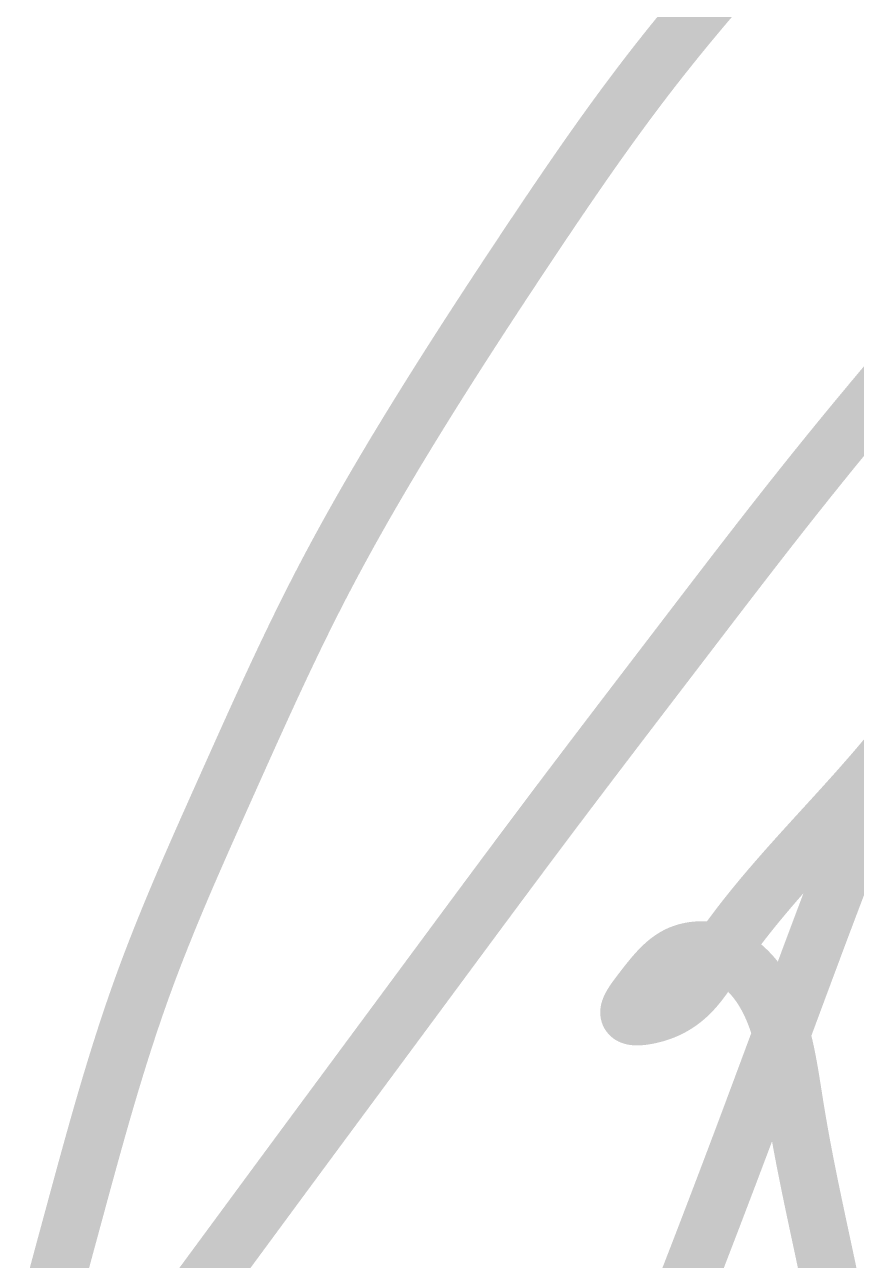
# Model space of a CAD drawing. Header units: inches. Extents: x 541671 to 837720, y 76128 to 1008472.
# Drawn here: x 823749 to 825398, y 758651 to 761099 of the extents above; entities that cross this region are included whole.
import ezdxf
from ezdxf.enums import TextEntityAlignment as Align

# ---------------------------------------------------------------- set-up
doc = ezdxf.new("R2010")
doc.units = ezdxf.units.IN
doc.header["$MEASUREMENT"] = 0
doc.layers.get('0').update_dxf_attribs({"lineweight": 18})
for name, color, linetype, lineweight in [('2110 dim 0.13', 149, 'Continuous', 13), ('ISO', 153, 'Continuous', 15), ('LC Net thay', 7, 'Continuous', 25), ('LC Text1', 3, 'Continuous', 20)]:
    doc.layers.add(name, color=color, linetype=linetype, lineweight=lineweight)
doc.styles.add('Khungten', font='VHAVAN_2.TTF', dxfattribs={"width": 0.8, "height": 5000})
doc.styles.add('Title', font='VHAVAN_2.TTF', dxfattribs={"width": 0.8})

# ---------------------------------------------------------------- blocks, each defined once
blk = doc.blocks.new('chukyLong')
at = {"layer": 'ISO', "ltscale": 2, "const_width": 50}
for points in [[(-25031.74095532195, -150675.5702290015), (-25033.45462619452, -150667.1986016926), (-25035.18171336391, -150658.8822869929), (-25036.91911697553, -150650.6133464029), (-25038.66373717481, -150642.3838414232), (-25042.16222791809, -150626.0113842972), (-25045.65238675712, -150609.7014076194), (-25049.10941485533, -150593.3904033943), (-25050.81775524018, -150585.2146697029), (-25052.50851337609, -150577.0148636264), (-25054.1785894085, -150568.7830466654), (-25055.82488348283, -150560.5112803204), (-25057.4442957445, -150552.191626092), (-25059.03372633893, -150543.8161454807), (-25060.59007541156, -150535.3768999872), (-25062.1102431078, -150526.8659511119), (-25063.59112957308, -150518.2753603556), (-25064.31587363956, -150513.9477184909), (-25065.27057849955, -150508.10743464), (-25066.42751981893, -150500.8279862507), (-25067.81925881315, -150491.9945009786), (-25069.25282177362, -150483.1359414259), (-25070.00029103181, -150478.7095235026), (-25070.77622083029, -150474.2915546591), (-25071.5866126853, -150469.8869407787), (-25072.43746811308, -150465.5005877446), (-25073.33478862988, -150461.1374014402), (-25074.28457575193, -150456.8022877488), (-25075.29283099548, -150452.5001525536), (-25076.36555587677, -150448.2359017381), (-25077.50875191204, -150444.0144411854), (-25078.72842061752, -150439.840676779), (-25079.36880769542, -150437.7732137191), (-25080.03056350947, -150435.719514402), (-25080.7144382492, -150433.6801920632), (-25081.42118210413, -150431.6558599379), (-25082.1515452638, -150429.6471312616), (-25082.90627791773, -150427.6546192698), (-25083.68613025546, -150425.6789371978), (-25084.49185246652, -150423.7206982812), (-25085.32419474043, -150421.7805157551), (-25086.18390726674, -150419.8590028553), (-25087.07174023496, -150417.9567728168), (-25087.98844383463, -150416.0744388753), (-25088.93476825528, -150414.2126142662), (-25089.91146368644, -150412.3719122248), (-25090.91928031763, -150410.5529459865), (-25091.95896833839, -150408.7563287868), (-25093.03127793825, -150406.9826738611), (-25094.13695930675, -150405.2325944447), (-25095.27676263339, -150403.5067037733), (-25096.45143810773, -150401.8056150819), (-25097.66173591929, -150400.1299416063), (-25098.9084062576, -150398.4802965817), (-25100.19219931219, -150396.8572932435), (-25101.51386527259, -150395.2615448273), (-25102.87415432833, -150393.6936645683), (-25104.27381666894, -150392.154265702), (-25105.71360248396, -150390.6439614638), (-25107.19426196289, -150389.1633650891), (-25109.08767261744, -150387.3700609349), (-25110.2811315958, -150386.2940776949), (-25111.88810221162, -150384.9100363191), (-25113.5372393221, -150383.5660573502), (-25115.22832288006, -150382.2672427531), (-25116.96113283832, -150381.0186944925), (-25118.73544914972, -150379.8255145332), (-25120.55105176707, -150378.6928048403), (-25122.40772064322, -150377.6256673785), (-25124.30523573099, -150376.6292041126), (-25126.24337698319, -150375.7085170075), (-25128.22192435267, -150374.868708028), (-25130.24065779224, -150374.114879139), (-25131.26502552357, -150373.7718015924), (-25132.28573473046, -150373.4561684431), (-25133.34345856349, -150373.1563669366), (-25134.39649311066, -150372.8844547175), (-25136.52539939504, -150372.4114612915), (-25138.67815105908, -150372.031695155), (-25140.84682305435, -150371.7436994367), (-25143.02349033242, -150371.5460172647), (-25145.20022784486, -150371.4371917674), (-25147.36911054322, -150371.4157660732), (-25149.52221337908, -150371.4802833105), (-25151.651611304, -150371.6292866076), (-25153.74937926956, -150371.8613190927), (-25155.8075922273, -150372.1749238944), (-25158.7972396228, -150372.7936021339), (-25159.77390213628, -150373.0410367548), (-25161.67229522573, -150373.5909712775), (-25163.51707789395, -150374.2176273062), (-25165.31206358955, -150374.9201977201), (-25167.06106576117, -150375.6978753982), (-25168.7678978574, -150376.5498532198), (-25170.43637332688, -150377.4753240639), (-25172.07030561821, -150378.4734808097), (-25173.67350818003, -150379.5435163363), (-25175.24979446095, -150380.6846235229), (-25176.80297790959, -150381.8959952487), (-25178.33687197456, -150383.1768243926), (-25179.85529010448, -150384.526303834), (-25181.36204574799, -150385.9436264519), (-25182.86095235369, -150387.4279851254), (-25184.35582337019, -150388.9785727337), (-25185.85047224613, -150390.594582156), (-25187.34871243012, -150392.2752062713), (-25188.85435737078, -150394.0196379588), (-25190.37122051673, -150395.8270700977), (-25191.90311531657, -150397.6966955671), (-25193.45385521896, -150399.6277072461), (-25195.02725367248, -150401.6192980138), (-25196.62712412576, -150403.6706607495), (-25198.25728002742, -150405.7809883321), (-25199.8906666046, -150407.909163791), (-25201.61407275721, -150410.1696820152), (-25203.29262460307, -150412.4138745337), (-25204.9062956917, -150414.6492713558), (-25205.67289638465, -150415.7534276909), (-25206.40419140744, -150416.843092674), (-25207.09381893309, -150417.9141688292), (-25207.73541713465, -150418.9625586805), (-25208.32262418517, -150419.9841647519), (-25208.84907825769, -150420.9748895676), (-25209.30841752526, -150421.9306356515), (-25209.69428016093, -150422.8473055277), (-25210.00030433772, -150423.7208017203), (-25210.12138893312, -150424.140079224), (-25210.22012822871, -150424.5470267532), (-25210.29572699609, -150424.9411321236), (-25210.34739000691, -150425.3218831505), (-25210.3743220328, -150425.6887676496), (-25210.3757278454, -150426.0412734363), (-25210.35081221631, -150426.3788883261), (-25210.29877991718, -150426.7011001346), (-25210.21883571965, -150427.0073966771), (-25210.11018439534, -150427.2972657694), (-25209.97203071588, -150427.5701952267), (-25209.83264604996, -150427.7859267014), (-25209.60449700894, -150428.0634151617), (-25209.37558280538, -150428.2836998219), (-25209.11781614474, -150428.4868936513), (-25208.83217511315, -150428.6733628535), (-25208.51963779673, -150428.843473632), (-25208.18118228161, -150428.9975921903), (-25207.81778665395, -150429.1360847318), (-25207.43042899985, -150429.2593174602), (-25207.02008740544, -150429.3676565789), (-25206.58773995687, -150429.4614682914), (-25205.66093984175, -150429.6069743118), (-25204.65785334351, -150429.6987651496), (-25203.58630515122, -150429.7397704329), (-25202.45411995391, -150429.7329197897), (-25201.26912244064, -150429.6811428482), (-25200.03913730044, -150429.5873692362), (-25198.77198922237, -150429.454528582), (-25197.47550289548, -150429.2855505137), (-25196.1575030088, -150429.0833646592), (-25194.82581425139, -150428.8509006467), (-25192.15266888054, -150428.3068566599), (-25190.8268616452, -150428.0011359417), (-25189.94868715923, -150427.7859267014), (-25188.23268972225, -150427.3358946041), (-25186.96913880644, -150426.9786888701), (-25185.72760639654, -150426.6054759897), (-25184.50773659398, -150426.2165096877), (-25183.30917350017, -150425.8120436886), (-25182.13156121656, -150425.3923317173), (-25180.97454384456, -150424.9576274985), (-25179.83776548559, -150424.5081847569), (-25177.62350221247, -150423.5660986039), (-25175.48592420862, -150422.5681030563), (-25173.42218428542, -150421.5162279116), (-25171.42943525429, -150420.4125029676), (-25169.50482992663, -150419.2589580221), (-25167.64552111384, -150418.0576228726), (-25165.84866162733, -150416.8105273169), (-25164.1114042785, -150415.5197011528), (-25162.43090187875, -150414.1871741779), (-25160.80430723949, -150412.8149761899), (-25159.22877317213, -150411.4051369867), (-25157.70145248806, -150409.9596863658), (-25156.21949799869, -150408.480654125), (-25154.78006251542, -150406.970070062), (-25153.38029884966, -150405.4299639745), (-25152.01735981282, -150403.8623656602), (-25150.68839821628, -150402.2693049168), (-25149.39056687148, -150400.6528115422), (-25148.12101858978, -150399.0149153338), (-25146.87690618262, -150397.3576460895), (-25145.65538246139, -150395.6830336071), (-25144.4536002375, -150393.993107684), (-25142.09787152732, -150390.5754347073), (-25139.78694254333, -150387.1208655411), (-25137.49803577676, -150383.645638567), (-25134.27399853093, -150378.7566989162), (-25132.89600808344, -150376.6975776265), (-25130.55168347302, -150373.2470595743), (-25128.17606348304, -150369.8140799188), (-25125.77007555616, -150366.3980937632), (-25123.33464713503, -150362.9985562103), (-25120.87070566231, -150359.6149223632), (-25118.37917858064, -150356.2466473249), (-25115.86099333268, -150352.8931861983), (-25113.31707736107, -150349.5539940866), (-25110.74835810848, -150346.2285260926), (-25108.15576301754, -150342.9162373194), (-25105.54021953091, -150339.61658287), (-25102.90265509125, -150336.3290178473), (-25097.56517312339, -150329.7879764941), (-25092.1507366552, -150323.2887540839), (-25086.66676522787, -150316.8269914407), (-25081.12067838262, -150310.3983293884), (-25075.51989566066, -150303.9984087509), (-25069.87183660318, -150297.6228703523), (-25064.1839207514, -150291.2673550164), (-25058.46356764654, -150284.9275035674), (-25046.95522784237, -150272.2773556255), (-25035.40617352035, -150259.6375531183), (-25023.87576101013, -150246.9732226374), (-25018.13609428748, -150240.6209614668), (-25012.4233466414, -150234.2494907747), (-25006.74493761312, -150227.8544513851), (-24999.06380456115, -150219.0804820504), (-24995.5203997238, -150214.9764791293), (-24989.98287701207, -150208.4885828762), (-24984.49352721739, -150201.9692261922)], [(-25135.9770426324, -149536.9865273303), (-25141.49055993165, -149543.4392102752), (-25146.97475146689, -149549.9156414093), (-25152.42891281979, -149556.4162372147), (-25157.852339572, -149562.9414141731), (-25163.2443273052, -149569.4915887663), (-25168.60417160107, -149576.0671774762), (-25173.93116804125, -149582.6685967848), (-25179.22461220742, -149589.2962631739), (-25184.48379968126, -149595.9505931252), (-25189.70802604442, -149602.6320031207), (-25195.40394674794, -149610.0009530595), (-25200.04903374564, -149616.0775392998), (-25205.16629499715, -149622.8410974778), (-25210.24975984801, -149629.6304477179), (-25215.30081784324, -149636.444453317), (-25220.32085852779, -149643.281977572), (-25225.31127144666, -149650.1418837798), (-25230.27344614484, -149657.0230352372), (-25235.20877216729, -149663.924295241), (-25240.11863905903, -149670.8445270883), (-25245.00443636503, -149677.7825940757), (-25249.86755363027, -149684.7373595003), (-25254.70938039973, -149691.7076866588), (-25264.33472063128, -149705.6904793653), (-25273.89157341957, -149719.7218785702), (-25283.39105512446, -149733.7927906483), (-25292.84428210585, -149747.8941219748), (-25299.56671296157, -149757.9685117975), (-25311.65110009903, -149776.1559647631), (-25321.00763526575, -149790.3138177643), (-25330.32799512842, -149804.4933989244), (-25339.60825755489, -149818.69772177), (-25348.84450041294, -149832.9297998275), (-25358.03280157039, -149847.1926466233), (-25367.16923889504, -149861.4892756839), (-25376.24989025472, -149875.8227005357), (-25385.27083351721, -149890.1959347053), (-25393.68347994952, -149903.731062535), (-25403.11697312602, -149919.0739071924), (-25411.92934690555, -149933.5847902877), (-25416.30417196047, -149940.8595710968), (-25420.65665340836, -149948.1477654942), (-25424.98571446133, -149955.4497640406), (-25429.29027833154, -149962.7659572966), (-25433.56926823112, -149970.0967358229), (-25437.8216073722, -149977.44249018), (-25442.04621896693, -149984.8036109286), (-25446.24202622744, -149992.1804886293), (-25450.40795236586, -149999.5735138428), (-25454.54292059434, -150006.9830771296), (-25458.64585412501, -150014.4095690503), (-25462.71567617001, -150021.8533801656), (-25466.75130994148, -150029.3149010362), (-25470.75167865156, -150036.7945222225), (-25474.71570551238, -150044.2926342853), (-25480.01857670696, -150054.4663692272), (-25482.53055579699, -150059.3458366783), (-25486.38109831079, -150066.9008880828), (-25490.1957047702, -150074.4739287902), (-25493.97615961239, -150082.0640964206), (-25497.72424727449, -150089.6705285938), (-25501.4417521937, -150097.29236293), (-25505.13045880715, -150104.928737049), (-25508.79215155201, -150112.5787885709), (-25512.42861486545, -150120.2416551158), (-25516.04163318461, -150127.9164743034), (-25523.20447258876, -150143.2985210873), (-25530.29494526176, -150158.7180298825), (-25537.32732670087, -150174.168101649), (-25544.31589240337, -150189.6418373466), (-25551.27491786655, -150205.1323379352), (-25561.54234584888, -150228.0562522212), (-25572.09750276678, -150251.6436007923), (-25579.01004937856, -150267.1611686112), (-25585.878460513, -150282.6960834), (-25592.68291131073, -150298.2553592259), (-25596.05495631478, -150306.0463244238), (-25599.40357691238, -150313.8460101562), (-25602.72629499612, -150321.6552931814), (-25606.02063245858, -150329.4750502578), (-25609.28411119233, -150337.3061581439), (-25612.51425308995, -150345.1494935981), (-25615.70858004402, -150353.0059333787), (-25618.86461394711, -150360.8763542442), (-25621.97987669182, -150368.7616329529), (-25625.05189017072, -150376.6626462632), (-25628.07817627637, -150384.5802709336), (-25631.05625690137, -150392.5153837223), (-25634.77887560595, -150402.6577542229), (-25636.85818588073, -150408.4414719949), (-25639.68047791899, -150416.4329550515), (-25642.45270173555, -150424.442483331), (-25645.17704514916, -150432.469223693), (-25647.85569597859, -150440.5123429974), (-25650.49084204258, -150448.571008104), (-25653.08467115989, -150456.6443858724), (-25655.63937114927, -150464.7316431623), (-25658.15712982948, -150472.8319468337), (-25660.64013501928, -150480.9444637462), (-25663.09057453741, -150489.0683607595), (-25665.51063620263, -150497.2028047335), (-25667.90250783371, -150505.3469625278), (-25670.26837724939, -150513.5000010023), (-25672.61043226842, -150521.6610870166), (-25677.23185039158, -150538.004069104), (-25681.78426475322, -150554.3692436679), (-25686.28517790339, -150570.7499455864), (-25690.75209239213, -150587.1395097375), (-25697.72173999381, -150612.811020573), (-25704.09796439542, -150636.3028798919), (-25708.50311403663, -150652.6929747032), (-25712.83343637187, -150669.0990111437)], [(-25173.22054196512, -150697.4594173322), (-25160.93393021142, -150665.9869328479), (-25148.73431928343, -150634.4905770809), (-25136.6177613315, -150602.959902988), (-25124.58030850601, -150571.3844635262), (-25112.61801295731, -150539.7538116525), (-25104.97971684964, -150519.4228991638), (-25088.89163361263, -150476.2984970838), (-25077.08256839834, -150444.496318409), (-25065.26811504738, -150412.6728800719), (-25053.41686793797, -150380.8498516016), (-25041.49742144827, -150349.0489025266), (-25035.50230917899, -150333.1634794902), (-25029.47836995646, -150317.291702376), (-25023.08312760627, -150300.5532753488), (-25017.3289120857, -150285.5994513192), (-25011.19960815399, -150269.7812363176), (-25005.03414640162, -150253.9809989285), (-24998.83290707158, -150238.1981031141), (-24992.59627040689, -150222.431912836), (-24986.32461665055, -150206.6817920563)], [(-24979.49726909544, -149870.4976560732), (-24990.42396941826, -149883.4423787837), (-24996.46727271213, -149890.6449817932), (-25012.136628116, -149909.482152537), (-25022.91836215504, -149922.5801419803), (-25033.64964144998, -149935.726945172), (-25044.32996281009, -149948.9200209096), (-25054.95882304469, -149962.156827991), (-25067.34800211167, -149977.7205009945), (-25076.06075271799, -149988.7513112781), (-25086.53811692015, -150002.1025030638), (-25096.97369756554, -150015.4841695946), (-25107.37338605831, -150028.8920784637), (-25117.74307380257, -150042.3219972643), (-25138.41601266211, -150069.2309350331), (-25165.54795825306, -150104.6864960054), (-25200.2756009593, -150150.0832005627), (-25220.87586358215, -150177.0519317205), (-25241.44034761631, -150204.0484896516), (-25261.95099122967, -150231.0859596346), (-25272.18047855603, -150244.6241257953), (-25281.75225236637, -150257.3298216315), (-25292.57740117565, -150271.7468328146), (-25302.74513380189, -150285.3311057648), (-25323.02988018786, -150312.5374705319), (-25343.26214884873, -150339.7829571573), (-25363.46011670083, -150367.0540016838), (-25393.3763739315, -150407.4974083703), (-25484.58780324324, -150530.7241801018), (-25513.4221350421, -150569.7412677521), (-25565.18264336626, -150639.9532923107), (-25665.51028136293, -150776.1796807715)]]:
    blk.add_lwpolyline(points, dxfattribs=at)
blk = doc.blocks.new('lcdi fix')
at = {"layer": '2110 dim 0.13', "xscale": 0.4096000000000001, "yscale": 0.4096000000000001, "zscale": 0.4096000000000001}
blk.add_blockref('chukyLong', (48822.23565638388, 55002.38666378234), dxfattribs=at)
at = {"color": 7, "style": 'Khungten', "width": 0.8}
for tag, p in [('REVISION', (39498.75262445211, -10746.30395446718)), ('NGAYHT', (39546.07413610816, -11609.37091637403))]:
    blk.add_attdef(tag, text='', height=199.998925739526, dxfattribs=at).set_placement(p, align=Align.CENTER)
at = {"layer": 'LC Text1', "style": 'Title', "width": 1.824645990402025}
for tag, p, p2 in [('TENBANVE1', (36912.6576448679, -8885.760238945484), (40339.14494544268, -8885.760238945484)), ('TENBANVE2', (36912.6576448679, -9562.465564332902), (40339.14494544268, -9562.465564332902))]:
    blk.add_attdef(tag, text='', height=249.9999935159641, dxfattribs=at).set_placement(p, p2, align=Align.FIT)
at = {"layer": 'LC Text1', "style": 'Title', "width": 0.7}
blk.add_attdef('SOBANVE', text='', height=249.9999935159641, dxfattribs=at).set_placement((39561.98223525286, -13896.18071823567), align=Align.CENTER)

msp = doc.modelspace()

# ---------------------------------------------------------------- block references
at = {"layer": 'LC Net thay', "xscale": 5.543999978195854, "yscale": 5.543999978195854, "zscale": 5.543999978195854}
msp.add_blockref('lcdi fix', (611524.8328397584, 795799.3944696997), dxfattribs=at)

doc.saveas('drawing.dxf')
